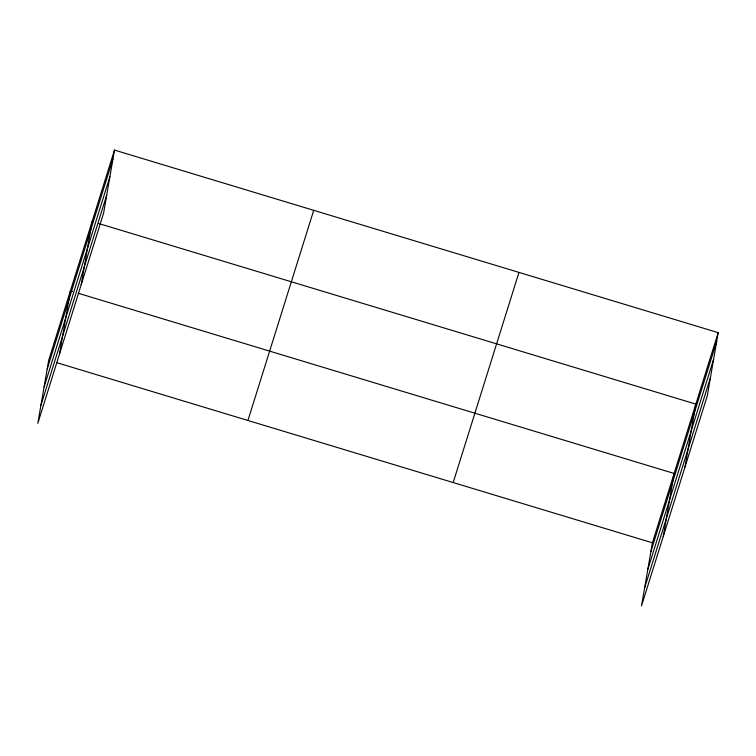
<?xml version="1.0" encoding="UTF-8"?>
<svg xmlns="http://www.w3.org/2000/svg" width="756" height="756" viewBox="0 0 756 756"><rect width="100%" height="100%" fill="white"/><g stroke="black" fill="none" stroke-linecap="round" stroke-linejoin="round"><path stroke-width="1.13" d="M59.507 353.988L70.412 290.88L72.661 291.561M81.223 284.643L92.119 221.527M114.487 150.075L103.591 213.192L37.8 423.341L48.705 360.225L114.487 150.075L718.2 332.659L707.295 395.775L641.513 605.925L652.409 542.808L718.2 332.659M663.22 536.571L674.125 473.464L78.293 293.262M684.927 467.227L695.832 404.11L98.875 223.568M47.193 368.985L112.975 158.836M44.094 386.921L109.885 176.772M40.9 405.405L106.691 195.256M247.921 420.478L313.712 210.329M453.184 482.555L518.975 272.406M650.897 551.559L716.688 341.41M647.798 569.504L713.588 359.355M644.603 587.979L710.394 377.83M56.577 362.606L652.409 542.808"/></g></svg>
